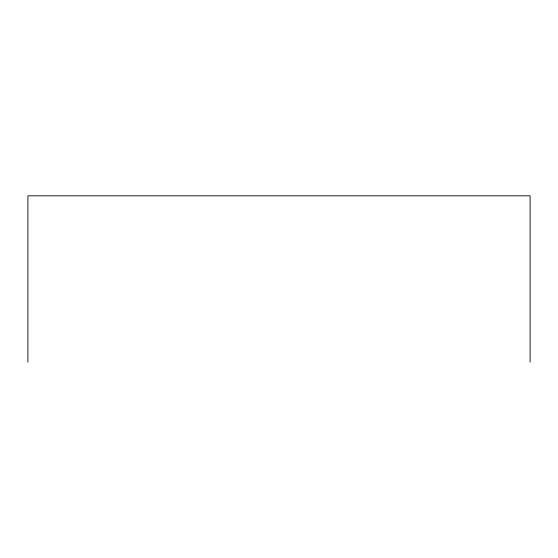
<?xml version="1.0" encoding="UTF-8"?>
<svg xmlns="http://www.w3.org/2000/svg" width="558" height="558" viewBox="0 0 558 558"><rect width="100%" height="100%" fill="white"/><g stroke="black" fill="none" stroke-linecap="round" stroke-linejoin="round"><path stroke-width="0.84" d="M530.1 362.177L530.1 195.823L27.9 195.823L27.9 362.177"/></g></svg>
